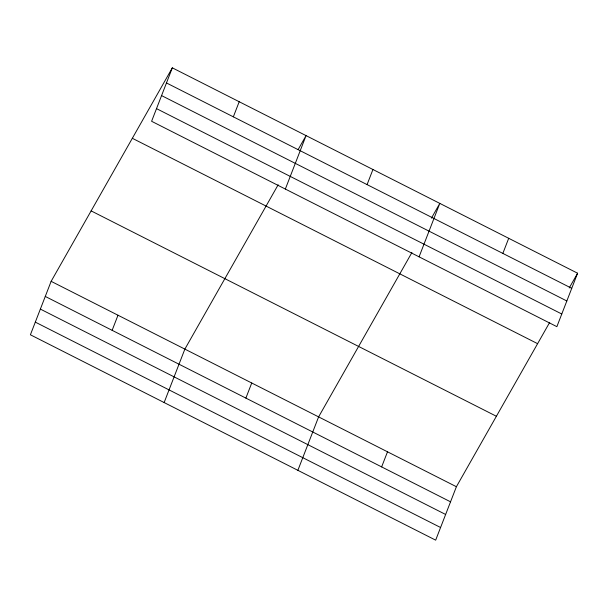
<?xml version="1.0" encoding="UTF-8"?>
<svg xmlns="http://www.w3.org/2000/svg" width="608" height="608" viewBox="0 0 608 608"><rect width="100%" height="100%" fill="white"/><g stroke="black" fill="none" stroke-linecap="round" stroke-linejoin="round"><path stroke-width="0.91" d="M172.33 67.838L151.605 121.281L556.867 326.663L577.6 273.22L172.33 67.838L51.133 281.337L30.4 334.78L435.67 540.162L456.395 486.719L549.693 322.377M112.138 330.326L117.998 315.225M233.343 116.835L239.202 101.726M164.137 402.557L184.87 349.114L278.168 184.771M285.342 189.058L306.067 135.614L298.163 149.545M245.883 398.103L251.735 383.002M367.08 184.604L372.94 169.503M297.874 470.334L318.607 416.89L411.905 252.548M419.079 256.834L439.812 203.391L431.437 218.135M381.642 466.906L387.501 451.805M502.846 253.407L508.706 238.306M569.232 287.964L577.6 273.22M166.47 82.946L571.74 288.321M161.568 95.593L566.831 300.975M156.507 108.627L561.777 314.009M132.331 138.29L537.601 343.672M91.124 210.885L496.394 416.267M51.133 281.337L456.395 486.719M45.273 296.438L450.543 501.82M40.364 309.092L445.634 514.474M35.31 322.126L440.58 527.508"/></g></svg>
